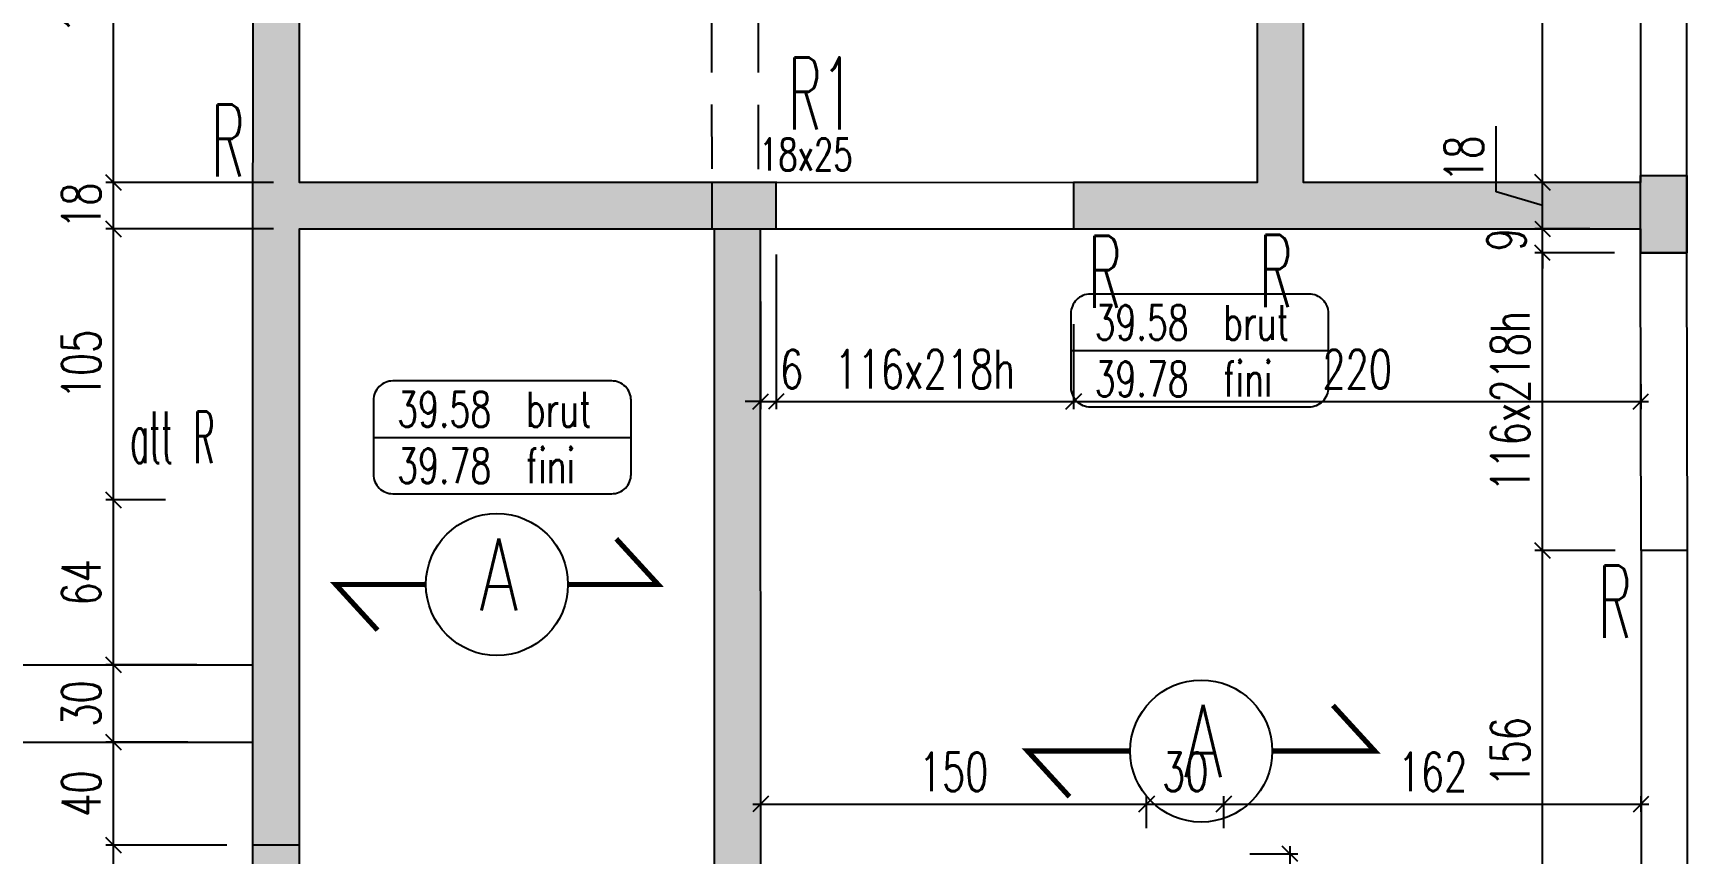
# Model space of a CAD drawing. Extents: x 307 to 786, y -197 to -94.
# Drawn here: x 367.1 to 373.52, y -168.79 to -165.6 of the extents above; entities that cross this region are included whole.
import ezdxf
from ezdxf.enums import TextEntityAlignment as Align

# ---------------------------------------------------------------- set-up
doc = ezdxf.new("R2010")
doc.units = 0
doc.header["$LTSCALE"] = 0.5
doc.header["$MEASUREMENT"] = 0
doc.linetypes.add('DISCONTINU', pattern=[0.75, 0.5, -0.25])
doc.layers.get('DEFPOINTS').update_dxf_attribs({"linetype": 'CONTINUOUS'})
for name, color, linetype in [('COTATION', 7, 'CONTINUOUS'), ('HABILLAGE', 7, 'CONTINUOUS'), ('MURS', 3, 'CONTINUOUS'), ('PLANCHER', 7, 'CONTINUOUS'), ('POCHAGE', 254, 'CONTINUOUS'), ('POTEAUX', 1, 'CONTINUOUS'), ('POUTRES', 2, 'CONTINUOUS'), ('REPERE-RAID', 4, 'CONTINUOUS')]:
    doc.layers.add(name, color=color, linetype=linetype)
doc.styles.add('ROMANS8', font='romans.shx', dxfattribs={"width": 0.7})
doc.styles.get("Standard").update_dxf_attribs({"font": 'txt.shx'})
doc.dimstyles.new('COT50 cm', dxfattribs={"dimtxt": 0.15, "dimasz": 0.06, "dimexe": 0.03, "dimexo": 0.1, "dimgap": 0.05, "dimtad": 1, "dimdec": 0, "dimlfac": 100, "dimzin": 0, "dimdsep": 46, "dimtxsty": 'ROMANS8', "dimblk1": 'OBLIQUE', "dimblk2": 'OBLIQUE', "dimsah": 1, "dimcen": 0.03, "dimdle": 0.03, "dimclrt": 1, "dimadec": 0, "dimazin": 0, "dimtfac": 1, "dimtdec": 0, "dimtmove": 0, "dimatfit": 3, "dimfxl": 1, "dimfxlon": 1, "dimtolj": 1, "dimtzin": 0, "dimlwd": -1, "dimlwe": -1, "dimarcsym": 0})

# ---------------------------------------------------------------- blocks, each defined once
blk = doc.blocks.new('139')
at = {"layer": 'HABILLAGE', "color": 7}
blk.add_line((-0.6648, 0), (0.6648, 0), dxfattribs=at)
at = {"layer": 'HABILLAGE'}
blk.add_lwpolyline([(-0.5648, -0.291), (0.5648, -0.291, 0.414214), (0.6648, -0.191), (0.6648, 0.191, 0.414214), (0.5648, 0.291), (-0.5648, 0.291, 0.414214), (-0.6648, 0.191), (-0.6648, -0.191, 0.414214)], format="xyb", close=True, dxfattribs=at)
at = {"layer": 'HABILLAGE', "color": 1, "width": 0.7}
for s, p in [('brut', (0.1215, 0.054)), ('fini', (0.1215, -0.237))]:
    blk.add_text(s, height=0.18, dxfattribs=at).set_placement(p)
for tag, p in [('NIVBRUT', (-0.5425, 0.054)), ('NIVFINI', (-0.5425, -0.237))]:
    blk.add_attdef(tag, p, '', height=0.18, dxfattribs=at)
blk = doc.blocks.new('_Oblique')
at = {"layer": 'COTATION', "color": 0, "lineweight": -2}
blk.add_line((-0.5, -0.5), (0.5, 0.5), dxfattribs=at)
blk = doc.blocks.new('*D1085')
at = {"layer": 'COTATION', "color": 0, "transparency": 16777216}
for p, q in [((367.8523, -168.7512), (367.3824, -168.7512)), ((367.4124, -169.3813), (367.4124, -168.7212)), ((367.8524, -169.3513), (367.3824, -169.3513))]:
    blk.add_line(p, q, dxfattribs=at)
at = {"layer": 'DEFPOINTS', "color": 0, "transparency": 16777216}
for p in [(367.4124, -168.7512), (367.9523, -168.7512), (367.9524, -169.3513)]:
    blk.add_point(p, dxfattribs=at)
at = {"layer": 'COTATION', "color": 0, "transparency": 16777216, "xscale": 0.06, "yscale": 0.06, "zscale": 0.06}
for p, rotation in [((367.4124, -168.7512), 90), ((367.4124, -169.3513), 270)]:
    blk.add_blockref('_Oblique', p, dxfattribs=dict(at, rotation=rotation))
at = {"layer": 'COTATION', "color": 1, "transparency": 16777216, "insert": (367.2874, -169.0512), "char_height": 0.15, "attachment_point": 5, "rotation": 90, "style": 'ROMANS8'}
blk.add_mtext('\\A1;60', dxfattribs=at)
blk = doc.blocks.new('*D1086')
at = {"layer": 'COTATION', "color": 0, "transparency": 16777216}
for p, q in [((367.4124, -168.7812), (367.4124, -168.3213)), ((367.7008, -168.3513), (367.3824, -168.3513)), ((367.8523, -168.7512), (367.3824, -168.7512))]:
    blk.add_line(p, q, dxfattribs=at)
at = {"layer": 'DEFPOINTS', "color": 0, "transparency": 16777216}
for p in [(367.4124, -168.3513), (367.8008, -168.3513), (367.9523, -168.7512)]:
    blk.add_point(p, dxfattribs=at)
at = {"layer": 'COTATION', "color": 0, "transparency": 16777216, "xscale": 0.06, "yscale": 0.06, "zscale": 0.06}
for p, rotation in [((367.4124, -168.3513), 90), ((367.4124, -168.7512), 270)]:
    blk.add_blockref('_Oblique', p, dxfattribs=dict(at, rotation=rotation))
at = {"layer": 'COTATION', "color": 1, "transparency": 16777216, "insert": (367.2874, -168.5513), "char_height": 0.15, "attachment_point": 5, "rotation": 90, "style": 'ROMANS8'}
blk.add_mtext('\\A1;40', dxfattribs=at)
blk = doc.blocks.new('*D1087')
at = {"layer": 'COTATION', "color": 0, "transparency": 16777216}
for p, q in [((367.7361, -168.0513), (367.3824, -168.0513)), ((367.4124, -168.3813), (367.4124, -168.0213)), ((367.7008, -168.3513), (367.3824, -168.3513))]:
    blk.add_line(p, q, dxfattribs=at)
at = {"layer": 'DEFPOINTS', "color": 0, "transparency": 16777216}
for p in [(367.4124, -168.0513), (367.8361, -168.0513), (367.8008, -168.3513)]:
    blk.add_point(p, dxfattribs=at)
at = {"layer": 'COTATION', "color": 0, "transparency": 16777216, "xscale": 0.06, "yscale": 0.06, "zscale": 0.06}
for p, rotation in [((367.4124, -168.0513), 90), ((367.4124, -168.3513), 270)]:
    blk.add_blockref('_Oblique', p, dxfattribs=dict(at, rotation=rotation))
at = {"layer": 'COTATION', "color": 1, "transparency": 16777216, "insert": (367.2874, -168.2013), "char_height": 0.15, "attachment_point": 5, "rotation": 90, "style": 'ROMANS8'}
blk.add_mtext('\\A1;30', dxfattribs=at)
blk = doc.blocks.new('*D1088')
at = {"layer": 'COTATION', "color": 0, "transparency": 16777216}
for p, q in [((367.6139, -167.4113), (367.3824, -167.4113)), ((367.4124, -168.0813), (367.4124, -167.3813)), ((367.7361, -168.0513), (367.3824, -168.0513))]:
    blk.add_line(p, q, dxfattribs=at)
at = {"layer": 'DEFPOINTS', "color": 0, "transparency": 16777216}
for p in [(367.4124, -167.4113), (367.7139, -167.4113), (367.8361, -168.0513)]:
    blk.add_point(p, dxfattribs=at)
at = {"layer": 'COTATION', "color": 0, "transparency": 16777216, "xscale": 0.06, "yscale": 0.06, "zscale": 0.06}
for p, rotation in [((367.4124, -167.4113), 90), ((367.4124, -168.0513), 270)]:
    blk.add_blockref('_Oblique', p, dxfattribs=dict(at, rotation=rotation))
at = {"layer": 'COTATION', "color": 1, "transparency": 16777216, "insert": (367.2874, -167.7313), "char_height": 0.15, "attachment_point": 5, "rotation": 90, "style": 'ROMANS8'}
blk.add_mtext('\\A1;64', dxfattribs=at)
blk = doc.blocks.new('*D1089')
at = {"layer": 'COTATION', "color": 0, "transparency": 16777216}
for p, q in [((367.4124, -167.4413), (367.4124, -166.3295)), ((368.0341, -166.3595), (367.3824, -166.3595)), ((367.6139, -167.4113), (367.3824, -167.4113))]:
    blk.add_line(p, q, dxfattribs=at)
at = {"layer": 'DEFPOINTS', "color": 0, "transparency": 16777216}
for p in [(367.4124, -166.3595), (368.1341, -166.3595), (367.7139, -167.4113)]:
    blk.add_point(p, dxfattribs=at)
at = {"layer": 'COTATION', "color": 0, "transparency": 16777216, "xscale": 0.06, "yscale": 0.06, "zscale": 0.06}
for p, rotation in [((367.4124, -166.3595), 90), ((367.4124, -167.4113), 270)]:
    blk.add_blockref('_Oblique', p, dxfattribs=dict(at, rotation=rotation))
at = {"layer": 'COTATION', "color": 1, "transparency": 16777216, "insert": (367.2874, -166.8854), "char_height": 0.15, "attachment_point": 5, "rotation": 90, "style": 'ROMANS8'}
blk.add_mtext('\\A1;105', dxfattribs=at)
blk = doc.blocks.new('*D1090')
at = {"layer": 'COTATION', "color": 0, "transparency": 16777216}
for p, q in [((367.4124, -166.3895), (367.4124, -166.149)), ((368.0341, -166.179), (367.3824, -166.179)), ((368.0341, -166.3595), (367.3824, -166.3595))]:
    blk.add_line(p, q, dxfattribs=at)
at = {"layer": 'DEFPOINTS', "color": 0, "transparency": 16777216}
for p in [(367.4124, -166.179), (368.1341, -166.179), (368.1341, -166.3595)]:
    blk.add_point(p, dxfattribs=at)
at = {"layer": 'COTATION', "color": 0, "transparency": 16777216, "xscale": 0.06, "yscale": 0.06, "zscale": 0.06}
for p, rotation in [((367.4124, -166.179), 90), ((367.4124, -166.3595), 270)]:
    blk.add_blockref('_Oblique', p, dxfattribs=dict(at, rotation=rotation))
at = {"layer": 'COTATION', "color": 1, "transparency": 16777216, "insert": (367.2874, -166.2692), "char_height": 0.15, "attachment_point": 5, "rotation": 90, "style": 'ROMANS8'}
blk.add_mtext('\\A1;18', dxfattribs=at)
blk = doc.blocks.new('*D1091')
at = {"layer": 'COTATION', "color": 0, "transparency": 16777216}
for p, q in [((367.4124, -166.209), (367.4124, -164.7217)), ((368.0339, -164.7517), (367.3824, -164.7517)), ((368.0341, -166.179), (367.3824, -166.179))]:
    blk.add_line(p, q, dxfattribs=at)
at = {"layer": 'DEFPOINTS', "color": 0, "transparency": 16777216}
for p in [(367.4124, -164.7517), (368.1339, -164.7517), (368.1341, -166.179)]:
    blk.add_point(p, dxfattribs=at)
at = {"layer": 'COTATION', "color": 0, "transparency": 16777216, "xscale": 0.06, "yscale": 0.06, "zscale": 0.06}
for p, rotation in [((367.4124, -164.7517), 90), ((367.4124, -166.179), 270)]:
    blk.add_blockref('_Oblique', p, dxfattribs=dict(at, rotation=rotation))
at = {"layer": 'COTATION', "color": 1, "transparency": 16777216, "insert": (367.2874, -165.4653), "char_height": 0.15, "attachment_point": 5, "rotation": 90, "style": 'ROMANS8'}
blk.add_mtext('\\A1;143', dxfattribs=at)
blk = doc.blocks.new('*D1094')
at = {"layer": 'COTATION', "color": 0, "transparency": 16777216}
for p, q in [((373.2423, -167.6074), (372.9297, -167.6074)), ((372.9597, -169.201), (372.9597, -167.5774)), ((373.167, -169.171), (372.9297, -169.171))]:
    blk.add_line(p, q, dxfattribs=at)
at = {"layer": 'DEFPOINTS', "color": 0, "transparency": 16777216}
for p in [(372.9597, -167.6074), (373.3423, -167.6074), (373.267, -169.171)]:
    blk.add_point(p, dxfattribs=at)
at = {"layer": 'COTATION', "color": 0, "transparency": 16777216, "xscale": 0.06, "yscale": 0.06, "zscale": 0.06}
for p, rotation in [((372.9597, -167.6074), 90), ((372.9597, -169.171), 270)]:
    blk.add_blockref('_Oblique', p, dxfattribs=dict(at, rotation=rotation))
at = {"layer": 'COTATION', "color": 1, "transparency": 16777216, "insert": (372.8347, -168.3892), "char_height": 0.15, "attachment_point": 5, "rotation": 90, "style": 'ROMANS8'}
blk.add_mtext('\\A1;156', dxfattribs=at)
blk = doc.blocks.new('*D1095')
at = {"layer": 'COTATION', "color": 0, "transparency": 16777216}
for p, q in [((373.2389, -166.4524), (372.9297, -166.4524)), ((372.9597, -167.6374), (372.9597, -166.4224)), ((373.2423, -167.6074), (372.9297, -167.6074))]:
    blk.add_line(p, q, dxfattribs=at)
at = {"layer": 'DEFPOINTS', "color": 0, "transparency": 16777216}
for p in [(372.9597, -166.4524), (373.3389, -166.4524), (373.3423, -167.6074)]:
    blk.add_point(p, dxfattribs=at)
at = {"layer": 'COTATION', "color": 0, "transparency": 16777216, "xscale": 0.06, "yscale": 0.06, "zscale": 0.06}
for p, rotation in [((372.9597, -166.4524), 90), ((372.9597, -167.6074), 270)]:
    blk.add_blockref('_Oblique', p, dxfattribs=dict(at, rotation=rotation))
at = {"layer": 'COTATION', "color": 1, "transparency": 16777216, "insert": (372.8347, -167.0287), "char_height": 0.15, "attachment_point": 5, "rotation": 90, "style": 'ROMANS8'}
blk.add_mtext('\\A1;116x218h', dxfattribs=at)
blk = doc.blocks.new('*D1096')
at = {"layer": 'COTATION', "color": 0, "transparency": 16777216}
for p, q in [((372.9597, -166.3591), (372.9597, -166.2991)), ((373.143, -166.3591), (372.9297, -166.3591)), ((372.9597, -166.4524), (372.9597, -166.3591)), ((373.2389, -166.4524), (372.9297, -166.4524)), ((372.9597, -166.4524), (372.9597, -166.5124))]:
    blk.add_line(p, q, dxfattribs=at)
at = {"layer": 'DEFPOINTS', "color": 0, "transparency": 16777216}
for p in [(372.9597, -166.3591), (373.243, -166.3591), (373.3389, -166.4524)]:
    blk.add_point(p, dxfattribs=at)
at = {"layer": 'COTATION', "color": 0, "transparency": 16777216, "xscale": 0.06, "yscale": 0.06, "zscale": 0.06}
for p, rotation in [((372.9597, -166.3591), 270), ((372.9597, -166.4524), 90)]:
    blk.add_blockref('_Oblique', p, dxfattribs=dict(at, rotation=rotation))
at = {"layer": 'COTATION', "color": 1, "transparency": 16777216, "insert": (372.8196, -166.4009), "char_height": 0.15, "attachment_point": 5, "rotation": 90, "style": 'ROMANS8'}
blk.add_mtext('\\A1;9', dxfattribs=at)
blk = doc.blocks.new('*D1097')
at = {"layer": 'COTATION', "color": 0, "transparency": 16777216}
for p, q in [((372.7797, -166.2148), (372.7797, -165.9598)), ((372.9597, -166.3891), (372.9597, -166.1485)), ((373.0972, -166.1785), (372.9297, -166.1785)), ((372.9597, -166.2688), (372.7797, -166.2148)), ((373.143, -166.3591), (372.9297, -166.3591))]:
    blk.add_line(p, q, dxfattribs=at)
at = {"layer": 'DEFPOINTS', "color": 0, "transparency": 16777216}
for p in [(372.9597, -166.1785), (373.1972, -166.1785), (373.243, -166.3591)]:
    blk.add_point(p, dxfattribs=at)
at = {"layer": 'COTATION', "color": 0, "transparency": 16777216, "xscale": 0.06, "yscale": 0.06, "zscale": 0.06}
for p, rotation in [((372.9597, -166.1785), 90), ((372.9597, -166.3591), 270)]:
    blk.add_blockref('_Oblique', p, dxfattribs=dict(at, rotation=rotation))
at = {"layer": 'COTATION', "color": 1, "transparency": 16777216, "insert": (372.6547, -166.0873), "char_height": 0.15, "attachment_point": 5, "rotation": 90, "style": 'ROMANS8'}
blk.add_mtext('\\A1;18', dxfattribs=at)
blk = doc.blocks.new('*D1098')
at = {"layer": 'COTATION', "color": 0, "transparency": 16777216}
for p, q in [((372.9597, -166.2085), (372.9597, -164.2017)), ((373.2405, -164.2317), (372.9297, -164.2317)), ((373.0972, -166.1785), (372.9297, -166.1785))]:
    blk.add_line(p, q, dxfattribs=at)
at = {"layer": 'DEFPOINTS', "color": 0, "transparency": 16777216}
for p in [(372.9597, -164.2317), (373.3405, -164.2317), (373.1972, -166.1785)]:
    blk.add_point(p, dxfattribs=at)
at = {"layer": 'COTATION', "color": 0, "transparency": 16777216, "xscale": 0.06, "yscale": 0.06, "zscale": 0.06}
for p, rotation in [((372.9597, -164.2317), 90), ((372.9597, -166.1785), 270)]:
    blk.add_blockref('_Oblique', p, dxfattribs=dict(at, rotation=rotation))
at = {"layer": 'COTATION', "color": 1, "transparency": 16777216, "insert": (372.8347, -165.2051), "char_height": 0.15, "attachment_point": 5, "rotation": 90, "style": 'ROMANS8'}
blk.add_mtext('\\A1;195', dxfattribs=at)
blk = doc.blocks.new('*D1356')
at = {"layer": 'COTATION', "color": 0, "transparency": 16777216}
for p, q in [((362.0496, -169.346), (362.0496, -170.376)), ((367.9522, -169.8896), (367.9522, -170.376)), ((367.9822, -170.346), (362.0196, -170.346))]:
    blk.add_line(p, q, dxfattribs=at)
at = {"layer": 'DEFPOINTS', "color": 0, "transparency": 16777216}
for p in [(362.0496, -168.3513), (367.9522, -169.7896), (362.0496, -170.346)]:
    blk.add_point(p, dxfattribs=at)
at = {"layer": 'COTATION', "color": 0, "transparency": 16777216, "xscale": 0.06, "yscale": 0.06, "zscale": 0.06, "rotation": 180}
blk.add_blockref('_Oblique', (362.0496, -170.346), dxfattribs=at)
at = {"layer": 'COTATION', "color": 0, "transparency": 16777216, "xscale": 0.06, "yscale": 0.06, "zscale": 0.06}
blk.add_blockref('_Oblique', (367.9522, -170.346), dxfattribs=at)
at = {"layer": 'COTATION', "color": 1, "transparency": 16777216, "insert": (365.0009, -170.221), "char_height": 0.15, "attachment_point": 5, "style": 'ROMANS8'}
blk.add_mtext('\\A1;590', dxfattribs=at)
blk = doc.blocks.new('*D1381')
at = {"layer": 'COTATION', "color": 0, "transparency": 16777216}
for p, q in [((369.9847, -166.4585), (369.9847, -167.0587)), ((369.9247, -166.6403), (369.9247, -167.0587)), ((369.9247, -167.0287), (369.8647, -167.0287)), ((369.9247, -167.0287), (369.9847, -167.0287)), ((369.9847, -167.0287), (370.0447, -167.0287))]:
    blk.add_line(p, q, dxfattribs=at)
at = {"layer": 'DEFPOINTS', "color": 0, "transparency": 16777216}
for p in [(369.9847, -166.3585), (369.9247, -166.5403), (369.9847, -167.0287)]:
    blk.add_point(p, dxfattribs=at)
at = {"layer": 'COTATION', "color": 0, "transparency": 16777216, "xscale": 0.06, "yscale": 0.06, "zscale": 0.06}
blk.add_blockref('_Oblique', (369.9247, -167.0287), dxfattribs=at)
at = {"layer": 'COTATION', "color": 0, "transparency": 16777216, "xscale": 0.06, "yscale": 0.06, "zscale": 0.06, "rotation": 180}
blk.add_blockref('_Oblique', (369.9847, -167.0287), dxfattribs=at)
at = {"layer": 'COTATION', "color": 1, "transparency": 16777216, "insert": (370.0447, -166.9037), "char_height": 0.15, "attachment_point": 5, "style": 'ROMANS8'}
blk.add_mtext('\\A1;6', dxfattribs=at)
blk = doc.blocks.new('*D1382')
at = {"layer": 'COTATION', "color": 0, "transparency": 16777216}
for p, q in [((369.9847, -166.7287), (369.9847, -167.0587)), ((371.1397, -166.7287), (371.1397, -167.0587)), ((369.9547, -167.0287), (371.1697, -167.0287))]:
    blk.add_line(p, q, dxfattribs=at)
at = {"layer": 'DEFPOINTS', "color": 0, "transparency": 16777216}
for p in [(369.9847, -166.3585), (371.1397, -166.3584), (371.1397, -167.0287)]:
    blk.add_point(p, dxfattribs=at)
at = {"layer": 'COTATION', "color": 0, "transparency": 16777216, "xscale": 0.06, "yscale": 0.06, "zscale": 0.06, "rotation": 180}
blk.add_blockref('_Oblique', (369.9847, -167.0287), dxfattribs=at)
at = {"layer": 'COTATION', "color": 0, "transparency": 16777216, "xscale": 0.06, "yscale": 0.06, "zscale": 0.06}
blk.add_blockref('_Oblique', (371.1397, -167.0287), dxfattribs=at)
at = {"layer": 'COTATION', "color": 1, "transparency": 16777216, "insert": (370.5622, -166.9037), "char_height": 0.15, "attachment_point": 5, "style": 'ROMANS8'}
blk.add_mtext('\\A1;116x218h', dxfattribs=at)
blk = doc.blocks.new('*D1383')
at = {"layer": 'COTATION', "color": 0, "transparency": 16777216}
for p, q in [((371.1397, -166.7287), (371.1397, -167.0587)), ((373.3412, -166.9622), (373.3412, -167.0587)), ((371.1097, -167.0287), (373.3712, -167.0287))]:
    blk.add_line(p, q, dxfattribs=at)
at = {"layer": 'DEFPOINTS', "color": 0, "transparency": 16777216}
for p in [(371.1397, -166.3584), (373.3412, -166.8622), (373.3412, -167.0287)]:
    blk.add_point(p, dxfattribs=at)
at = {"layer": 'COTATION', "color": 0, "transparency": 16777216, "xscale": 0.06, "yscale": 0.06, "zscale": 0.06, "rotation": 180}
blk.add_blockref('_Oblique', (371.1397, -167.0287), dxfattribs=at)
at = {"layer": 'COTATION', "color": 0, "transparency": 16777216, "xscale": 0.06, "yscale": 0.06, "zscale": 0.06}
blk.add_blockref('_Oblique', (373.3412, -167.0287), dxfattribs=at)
at = {"layer": 'COTATION', "color": 1, "transparency": 16777216, "insert": (372.2404, -166.9037), "char_height": 0.15, "attachment_point": 5, "style": 'ROMANS8'}
blk.add_mtext('\\A1;220', dxfattribs=at)
blk = doc.blocks.new('*D1582')
at = {"layer": 'COTATION', "color": 0, "transparency": 16777216}
for p, q in [((371.9796, -169.3813), (371.9796, -168.7547)), ((371.8231, -168.7847), (372.0096, -168.7847)), ((371.843, -169.3513), (372.0096, -169.3513))]:
    blk.add_line(p, q, dxfattribs=at)
at = {"layer": 'DEFPOINTS', "color": 0, "transparency": 16777216}
for p in [(371.7231, -168.7847), (371.9796, -168.7847), (371.743, -169.3513)]:
    blk.add_point(p, dxfattribs=at)
at = {"layer": 'COTATION', "color": 0, "transparency": 16777216, "xscale": 0.06, "yscale": 0.06, "zscale": 0.06}
for p, rotation in [((371.9796, -168.7847), 90), ((371.9796, -169.3513), 270)]:
    blk.add_blockref('_Oblique', p, dxfattribs=dict(at, rotation=rotation))
at = {"layer": 'COTATION', "color": 1, "transparency": 16777216, "insert": (371.8546, -169.068), "char_height": 0.15, "attachment_point": 5, "rotation": 90, "style": 'ROMANS8'}
blk.add_mtext('\\A1;57', dxfattribs=at)
blk = doc.blocks.new('*D1583')
at = {"layer": 'COTATION', "color": 0, "transparency": 16777216}
for p, q in [((369.9248, -168.6628), (369.9248, -168.5616)), ((371.4231, -168.6847), (371.4231, -168.5616)), ((369.8948, -168.5916), (371.4531, -168.5916))]:
    blk.add_line(p, q, dxfattribs=at)
at = {"layer": 'DEFPOINTS', "color": 0, "transparency": 16777216}
for p in [(371.4231, -168.5916), (369.9248, -168.7628), (371.4231, -168.7847)]:
    blk.add_point(p, dxfattribs=at)
at = {"layer": 'COTATION', "color": 0, "transparency": 16777216, "xscale": 0.06, "yscale": 0.06, "zscale": 0.06, "rotation": 180}
blk.add_blockref('_Oblique', (369.9248, -168.5916), dxfattribs=at)
at = {"layer": 'COTATION', "color": 0, "transparency": 16777216, "xscale": 0.06, "yscale": 0.06, "zscale": 0.06}
blk.add_blockref('_Oblique', (371.4231, -168.5916), dxfattribs=at)
at = {"layer": 'COTATION', "color": 1, "transparency": 16777216, "insert": (370.674, -168.4666), "char_height": 0.15, "attachment_point": 5, "style": 'ROMANS8'}
blk.add_mtext('\\A1;150', dxfattribs=at)
blk = doc.blocks.new('*D1584')
at = {"layer": 'COTATION', "color": 0, "transparency": 16777216}
for p, q in [((371.4231, -168.6847), (371.4231, -168.5616)), ((371.7231, -168.6847), (371.7231, -168.5616)), ((371.3931, -168.5916), (371.7531, -168.5916))]:
    blk.add_line(p, q, dxfattribs=at)
at = {"layer": 'DEFPOINTS', "color": 0, "transparency": 16777216}
for p in [(371.7231, -168.5916), (371.4231, -168.7847), (371.7231, -168.7847)]:
    blk.add_point(p, dxfattribs=at)
at = {"layer": 'COTATION', "color": 0, "transparency": 16777216, "xscale": 0.06, "yscale": 0.06, "zscale": 0.06, "rotation": 180}
blk.add_blockref('_Oblique', (371.4231, -168.5916), dxfattribs=at)
at = {"layer": 'COTATION', "color": 0, "transparency": 16777216, "xscale": 0.06, "yscale": 0.06, "zscale": 0.06}
blk.add_blockref('_Oblique', (371.7231, -168.5916), dxfattribs=at)
at = {"layer": 'COTATION', "color": 1, "transparency": 16777216, "insert": (371.5731, -168.4666), "char_height": 0.15, "attachment_point": 5, "style": 'ROMANS8'}
blk.add_mtext('\\A1;30', dxfattribs=at)
blk = doc.blocks.new('*D1585')
at = {"layer": 'COTATION', "color": 0, "transparency": 16777216}
for p, q in [((371.7231, -168.6847), (371.7231, -168.5616)), ((373.3427, -168.6217), (373.3427, -168.5616)), ((371.6931, -168.5916), (373.3727, -168.5916))]:
    blk.add_line(p, q, dxfattribs=at)
at = {"layer": 'DEFPOINTS', "color": 0, "transparency": 16777216}
for p in [(373.3427, -168.5916), (373.3427, -168.7217), (371.7231, -168.7847)]:
    blk.add_point(p, dxfattribs=at)
at = {"layer": 'COTATION', "color": 0, "transparency": 16777216, "xscale": 0.06, "yscale": 0.06, "zscale": 0.06, "rotation": 180}
blk.add_blockref('_Oblique', (371.7231, -168.5916), dxfattribs=at)
at = {"layer": 'COTATION', "color": 0, "transparency": 16777216, "xscale": 0.06, "yscale": 0.06, "zscale": 0.06}
blk.add_blockref('_Oblique', (373.3427, -168.5916), dxfattribs=at)
at = {"layer": 'COTATION', "color": 1, "transparency": 16777216, "insert": (372.5329, -168.4666), "char_height": 0.15, "attachment_point": 5, "style": 'ROMANS8'}
blk.add_mtext('\\A1;162', dxfattribs=at)

msp = doc.modelspace()

# ---------------------------------------------------------------- hatches: boundary and pattern name
at = {"layer": 'POCHAGE'}
msp.add_hatch(color=256, dxfattribs=at).paths.add_polyline_path([(369.7441, -166.3595), (369.7439, -169.3512), (371.743, -169.3513), (371.743, -169.171), (369.9248, -169.1711), (369.9246, -166.3585), (369.9846, -166.3585), (369.9847, -166.179), (368.1341, -166.179), (368.1337, -162.8513), (367.9535, -162.8513), (367.9524, -169.3513), (368.1344, -169.3511), (368.1341, -166.3595)])
h = msp.add_hatch(color=256, dxfattribs=at)
h.dxf.hatch_style = 1
h.paths.add_polyline_path([(372.0318, -166.1785), (372.0318, -162.8514), (371.8518, -162.8514), (371.8518, -166.1787), (371.1396, -166.1787), (371.1397, -166.3584), (371.1397, -166.3584), (373.3399, -166.3591), (373.3399, -166.1785)])
h = msp.add_hatch(color=256, dxfattribs=at)
h.dxf.hatch_style = 1
h.paths.add_polyline_path([(373.3405, -166.3591), (373.3405, -166.436), (373.3405, -166.4524), (373.5199, -166.4517), (373.5199, -166.1517), (373.3399, -166.1517), (373.3403, -166.3591)])
h.paths.add_polyline_path([(373.3928, -164.3622, -1), (373.4728, -164.3622, -1)], flags=17)
at = {"layer": 'POTEAUX'}
h = msp.add_hatch(color=256, dxfattribs=at)
h.dxf.hatch_style = 1
h.paths.add_polyline_path([(369.7347, -166.3592), (369.9847, -166.3585), (369.9847, -166.1779), (369.7347, -166.1787)])
h = msp.add_hatch(color=256, dxfattribs=at)
h.dxf.hatch_style = 1
h.paths.add_polyline_path([(373.5199, -166.4517), (373.3405, -166.4524), (373.3399, -166.1517), (373.5199, -166.1517)])
h = msp.add_hatch(color=256, dxfattribs=at)
h.dxf.hatch_style = 1
h.paths.add_polyline_path([(368.1344, -168.7511), (367.9523, -168.7512), (367.9524, -169.3511), (368.1344, -169.3511)])

# ---------------------------------------------------------------- linework, layer by layer
at = {"layer": 'MURS'}
for points in [[(353.2362, -162.8513), (374.873, -162.8514), (374.873, -169.1709), (373.5228, -169.1709), (373.5228, -167.6074), (373.3423, -167.6074), (373.3428, -169.171), (372.898, -169.171), (372.898, -169.3513), (375.033, -169.3512), (375.033, -162.6513)], [(367.9535, -162.8513), (367.9524, -169.3513), (368.1344, -169.3511), (368.1341, -166.3595), (369.7441, -166.3595), (369.7439, -169.3512), (371.743, -169.3513), (371.743, -169.171), (369.9248, -169.1711), (369.9246, -166.3585), (369.9846, -166.3585), (369.9847, -166.179), (368.1341, -166.179), (368.1337, -162.8513)], [(371.8518, -162.8514), (371.8518, -166.1787), (371.1396, -166.1787), (371.1397, -166.3591), (373.3405, -166.3591), (373.3405, -166.4524), (373.5199, -166.4527), (373.5199, -164.2317), (373.3399, -164.2317), (373.3399, -166.1785), (372.0318, -166.1785), (372.0318, -162.8514)]]:
    msp.add_lwpolyline(points, dxfattribs=at)
at = {"layer": 'PLANCHER', "color": 1, "const_width": 0.02}
for points in [[(369.1766, -167.7394), (369.5266, -167.7394), (369.3643, -167.5622)], [(368.6253, -167.7394), (368.2753, -167.7394), (368.4376, -167.9166)], [(371.9106, -168.3859), (372.3087, -168.3859), (372.1464, -168.2087)], [(371.3593, -168.3859), (370.9612, -168.3859), (371.1235, -168.5631)]]:
    msp.add_lwpolyline(points, dxfattribs=at)
at = {"layer": 'PLANCHER', "color": 1}
for centre in [(368.901, -167.7394), (371.635, -168.3859)]:
    msp.add_circle(centre, 0.2757, dxfattribs=at)
at = {"layer": 'POTEAUX'}
for points in [[(369.7347, -166.3592), (369.9847, -166.3585), (369.9847, -166.1779), (369.7347, -166.1787)], [(373.5199, -166.4517), (373.3405, -166.4524), (373.3399, -166.1517), (373.5199, -166.1517)], [(368.1344, -168.7511), (367.9523, -168.7512), (367.9524, -169.3511), (368.1344, -169.3511)]]:
    msp.add_lwpolyline(points, close=True, dxfattribs=at)
at = {"layer": 'POUTRES', "linetype": 'DISCONTINU'}
for p, q in [((369.7339, -164.7515), (369.7347, -166.1787)), ((369.9146, -164.7522), (369.9154, -166.1785))]:
    msp.add_line(p, q, dxfattribs=at)
at = {"layer": 'POUTRES'}
for p, q in [((369.9847, -166.1779), (371.1396, -166.1787)), ((369.9847, -166.3585), (371.1397, -166.3584)), ((373.3423, -167.6074), (373.3405, -166.4524)), ((373.5228, -167.6074), (373.5197, -166.452)), ((362.0496, -168.0513), (367.9527, -168.0513)), ((353.2362, -168.3513), (367.9526, -168.3513))]:
    msp.add_line(p, q, dxfattribs=at)

# ---------------------------------------------------------------- block references
at = {"layer": 'HABILLAGE', "color": 1, "xscale": 0.7521624, "yscale": 0.7521624, "zscale": 0.7521624}
for p in [(371.629, -166.8309), (368.9217, -167.1682)]:
    msp.add_blockref('139', p, dxfattribs=at).add_auto_attribs({'NIVBRUT': '39.58', 'NIVFINI': '39.78'})

# ---------------------------------------------------------------- texts
at = {"layer": 'PLANCHER', "color": 1, "width": 0.7}
for p in [(368.9087, -167.7007), (371.6427, -168.3471)]:
    msp.add_text('A', height=0.28, dxfattribs=at).set_placement(p, align=Align.MIDDLE)
at = {"layer": 'REPERE-RAID', "color": 4}
for s, height, width, p in [('R1', 0.28, 0.519, (370.0309, -165.9733)), ('R', 0.28, 0.519, (367.7913, -166.1562)), ('R', 0.28, 0.519, (371.1951, -166.666)), ('R', 0.28, 0.519, (371.859, -166.6627)), ('att R', 0.2, 0.45, (367.4776, -167.2678)), ('R', 0.28, 0.519, (373.1754, -167.9458))]:
    msp.add_text(s, height=height, dxfattribs=dict(at, width=width)).set_placement(p)
at = {"layer": 'REPERE-RAID', "color": 1, "style": 'ROMANS8', "width": 0.7}
msp.add_text('18x25', height=0.125, dxfattribs=at).set_placement((369.918, -166.1329))

# ---------------------------------------------------------------- dimensions: what is measured, and where the dimension line sits
at = {"layer": 'COTATION'}
for base, p1, p2, picture, middle in [((372.9597, -164.2317), (373.1972, -166.1785), (373.3405, -164.2317), '*D1098', (372.8347, -165.2051)), ((367.4124, -164.7517), (368.1341, -166.179), (368.1339, -164.7517), '*D1091', (367.2874, -165.4653)), ((372.9597, -166.1785), (373.243, -166.3591), (373.1972, -166.1785), '*D1097', (372.6547, -166.1648)), ((367.4124, -166.3595), (367.7139, -167.4113), (368.1341, -166.3595), '*D1089', (367.2874, -166.8854)), ((367.4124, -167.4113), (367.8361, -168.0513), (367.7139, -167.4113), '*D1088', (367.2874, -167.7313)), ((367.4124, -168.0513), (367.8008, -168.3513), (367.8361, -168.0513), '*D1087', (367.2874, -168.2013)), ((367.4124, -168.3513), (367.9523, -168.7512), (367.8008, -168.3513), '*D1086', (367.2874, -168.5513)), ((367.4124, -168.7512), (367.9524, -169.3513), (367.9523, -168.7512), '*D1085', (367.2874, -169.0512)), ((371.9796, -168.7847), (371.743, -169.3513), (371.7231, -168.7847), '*D1582', (371.8546, -169.068))]:
    dim = msp.add_linear_dim(base=base, p1=p1, p2=p2, angle=90, dimstyle='COT50 cm', override={"dimtmove": 1}, dxfattribs=at)
    dim.commit()
    dim.dimension.update_dxf_attribs({"geometry": picture, "text_midpoint": middle})
for base, p1, p2, picture, middle in [((367.4124, -166.179), (368.1341, -166.3595), (368.1341, -166.179), '*D1090', (367.4124, -166.2692)), ((372.9597, -166.3591), (373.3389, -166.4524), (373.243, -166.3591), '*D1096', (372.9446, -166.4009))]:
    dim = msp.add_linear_dim(base=base, p1=p1, p2=p2, angle=90, dimstyle='COT50 cm', override={"dimtmove": 1}, dxfattribs=at)
    dim.commit()
    dim.dimension.update_dxf_attribs({"geometry": picture, "text_midpoint": middle, "dimtype": 160})
dim = msp.add_linear_dim(base=(369.9847, -167.0287), p1=(369.9247, -166.5403), p2=(369.9847, -166.3585), dimstyle='COT50 cm', override={"dimtmove": 1}, dxfattribs=at)
dim.commit()
dim.dimension.update_dxf_attribs({"geometry": '*D1381', "text_midpoint": (370.0447, -167.0287), "dimtype": 160})
dim = msp.add_linear_dim(base=(371.1396729, -167.0286687), p1=(369.9846727, -166.3585481), p2=(371.1396729, -166.3583907), text='<>x218h', dimstyle='COT50 cm', override={"dimtmove": 1, "dimfxl": 0.3}, dxfattribs=at)
dim.commit()
dim.dimension.update_dxf_attribs({"geometry": '*D1382', "text_midpoint": (370.5621728, -166.9036687)})
for base, p1, p2, override, picture, middle in [((373.3412, -167.0287), (371.1397, -166.3584), (373.3412, -166.8622), {"dimtmove": 1, "dimfxl": 0.3}, '*D1383', (372.2404, -166.9037)), ((362.0496, -170.346), (367.9522, -169.7896), (362.0496, -168.3513), {"dimtmove": 1}, '*D1356', (365.0009, -170.221)), ((371.4231, -168.5916), (369.9248, -168.7628), (371.4231, -168.7847), {"dimtmove": 1}, '*D1583', (370.674, -168.4666)), ((371.7231, -168.5916), (371.4231, -168.7847), (371.7231, -168.7847), {"dimtmove": 1}, '*D1584', (371.5731, -168.4666)), ((373.3427, -168.5916), (371.7231, -168.7847), (373.3427, -168.7217), {"dimtmove": 1}, '*D1585', (372.5329, -168.4666))]:
    dim = msp.add_linear_dim(base=base, p1=p1, p2=p2, dimstyle='COT50 cm', override=override, dxfattribs=at)
    dim.commit()
    dim.dimension.update_dxf_attribs({"geometry": picture, "text_midpoint": middle})
dim = msp.add_linear_dim(base=(372.959733579, -166.4524334613), p1=(373.3422537977, -167.6074334613), p2=(373.3389307489, -166.4524334613), angle=90, text='<>x218h', dimstyle='COT50 cm', override={"dimtmove": 1}, dxfattribs=at)
dim.commit()
dim.dimension.update_dxf_attribs({"geometry": '*D1095', "text_midpoint": (372.959733579, -167.0286687014), "dimtype": 160})
dim = msp.add_linear_dim(base=(372.9597, -167.6074), p1=(373.267, -169.171), p2=(373.3423, -167.6074), angle=90, dimstyle='COT50 cm', dxfattribs=at)
dim.commit()
dim.dimension.update_dxf_attribs({"geometry": '*D1094', "text_midpoint": (372.8347, -168.3892)})

doc.saveas('drawing.dxf')
